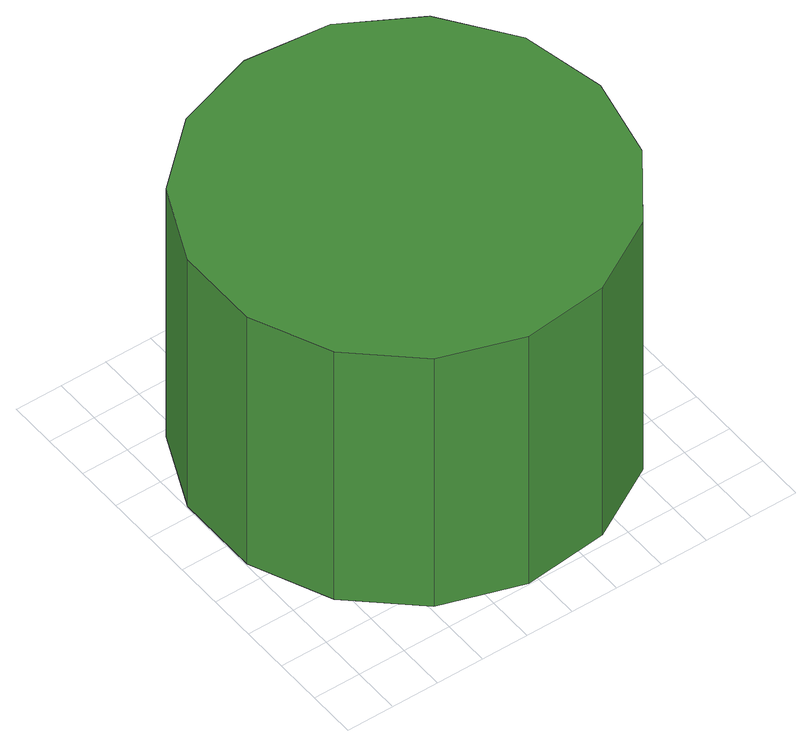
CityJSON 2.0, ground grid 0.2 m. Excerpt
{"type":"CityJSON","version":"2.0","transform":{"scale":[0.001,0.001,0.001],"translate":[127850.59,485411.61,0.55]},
"CityObjects":{
"tree1":{"type":"SolitaryVegetationObject","attributes":{"function":"something"},"geometry":[{"type":"MultiSurface","lod":"1","boundaries":[[[0,1,2,3,4,5,6,7,8,9,10,11,12,13,14]],[[15,16,17,18,19,20,21,22,23,24,25,26,27,28,29]],[[0,29,28,1]],[[1,28,27,2]],[[2,27,26,3]],[[3,26,25,4]],[[4,25,24,5]],[[5,24,23,6]],[[6,23,22,7]],[[7,22,21,8]],[[8,21,20,9]],[[9,20,19,10]],[[10,19,18,11]],[[11,18,17,12]],[[12,17,16,13]],[[13,16,15,14]],[[14,15,29,0]]]}]}
},
"vertices":[
[1714,865,1271],[1640,1216,1271],[1429,1507,1271],[1117,1687,1271],[760,1724,1271],[418,1613,1271],[151,1373,1271],[5,1044,1271],[5,685,1271],[151,357,1271],[418,116,1271],[760,5,1271],[1117,43,1271],[1429,222,1271],[1640,513,1271],[1640,513,1],[1429,222,1],[1117,43,1],[760,5,1],[418,116,1],[151,357,1],[5,685,1],[5,1044,1],[151,1373,1],[418,1613,1],[760,1724,1],[1117,1687,1],[1429,1507,1],[1640,1216,1],[1714,865,1]
]}
